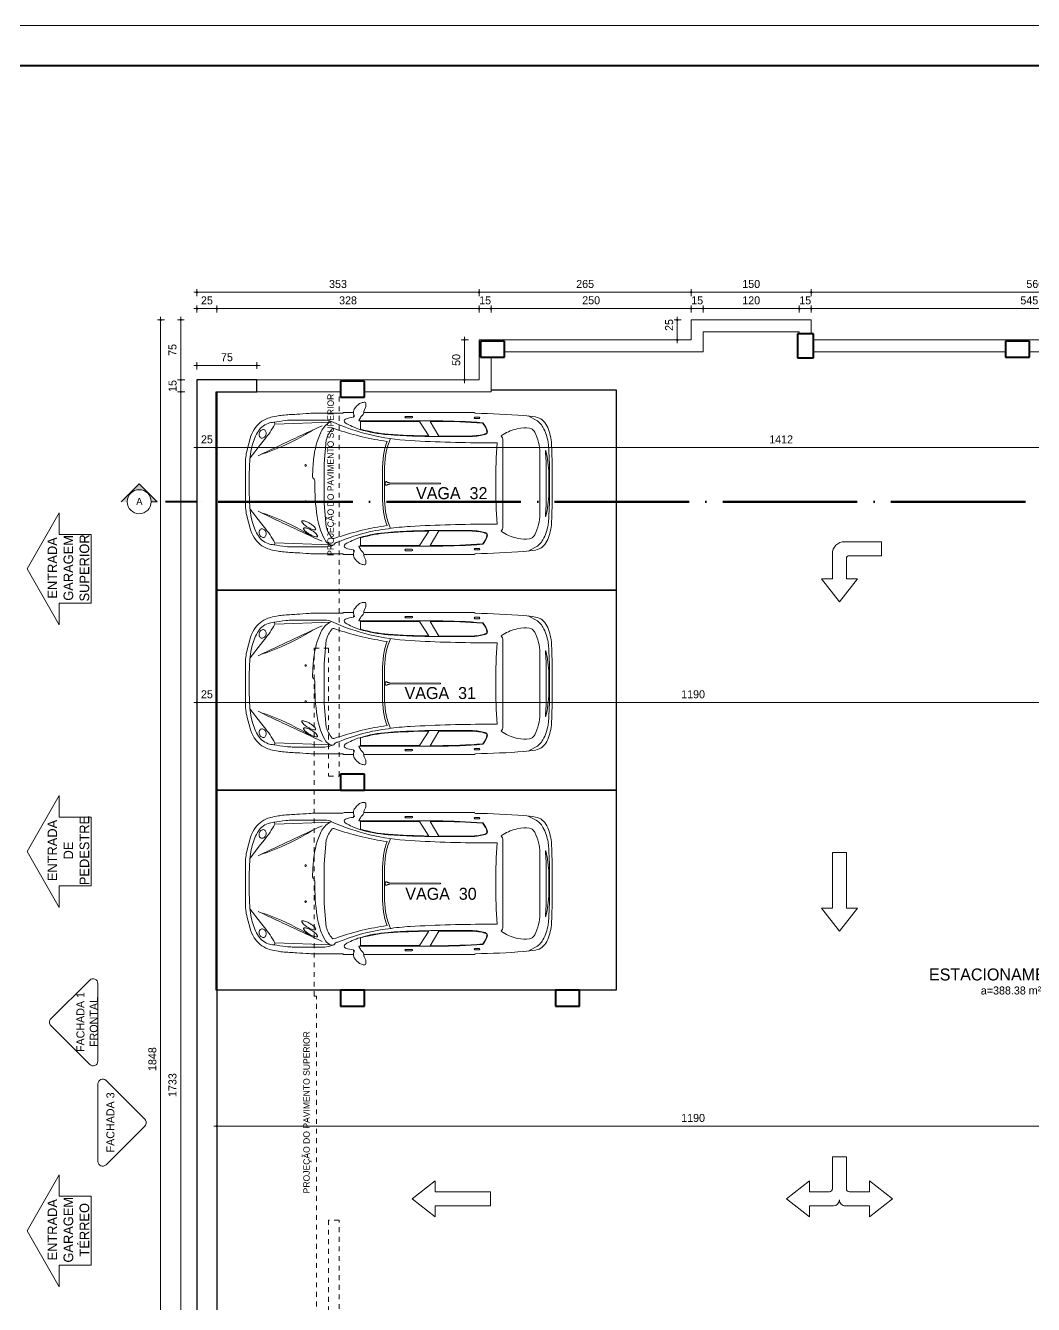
# Model space of a CAD drawing. Header units: millimetres. Extents: x 13204 to 24802, y 21209 to 40694.
# Drawn here: x 16974 to 18234, y 32829 to 34428 of the extents above; entities that cross this region are included whole.
import ezdxf
from ezdxf.enums import TextEntityAlignment as Align

# ---------------------------------------------------------------- set-up
doc = ezdxf.new("R2010")
doc.units = ezdxf.units.MM
for name, pattern in [('ACAD_ISO04W100', [30, 24, -3, 0, -3]), ('ACAD_ISO12W100', [21, 12, -3, 0, -3, 0, -3]), ('CACHE', [0.24, 0.12, -0.12])]:
    doc.linetypes.add(name, pattern=pattern)
for name, color, linetype, lineweight in [('COTAS', 30, 'Continuous', 5), ('Esquadrias', 2, 'Continuous', 20), ('Layout', 6, 'Continuous', 15), ('Linha Corte', 7, 'Continuous', 70), ('Louças', 150, 'Continuous', 15), ('PAREDE', 1, 'Continuous', 40), ('Paredes', 1, 'Continuous', 40), ('PISO', 5, 'Continuous', 5), ('PROJEÇÃO', 190, 'CACHE', 0), ('TEXTO', 4, 'Continuous', 5), ('Veiculos e pessoas', 245, 'Continuous', 0)]:
    doc.layers.add(name, color=color, linetype=linetype, lineweight=lineweight)
for name, color, linetype in [('EIXO', 1, 'Continuous'), ('HACHURAS', 8, 'Continuous'), ('PISOPEITORIL', 7, 'Continuous')]:
    doc.layers.add(name, color=color, linetype=linetype)
doc.styles.add('LANA', font='stylu.ttf')
doc.dimstyles.new('COTA 50', dxfattribs={"dimscale": 0, "dimtxt": 10, "dimasz": 0.5, "dimexe": 1.25, "dimexo": 5, "dimgap": 5, "dimtad": 1, "dimdec": 0, "dimtxsty": 'LANA', "dimblk": 'cota', "dimcen": 2.5, "dimse2": 1, "dimclrd": 256, "dimclre": 256, "dimclrt": 256, "dimaunit": 1, "dimadec": 0, "dimazin": 0, "dimtfac": 1, "dimtdec": 0, "dimtmove": 0, "dimatfit": 3, "dimldrblk": 'DOTSMALL', "dimfxl": 5, "dimfxlon": 1, "dimtzin": 9, "dimlwd": -1, "dimlwe": -1, "dimarcsym": 0})

# ---------------------------------------------------------------- blocks, each defined once
blk = doc.blocks.new('P20X30V')
at = {"layer": 'Paredes'}
for p, q in [((0.1, 0.15), (-0.1, 0.15)), ((-0.1, 0.15), (-0.1, -0.15)), ((0.1, -0.15), (0.1, 0.15)), ((-0.1, -0.15), (0.1, -0.15)), ((0.035, -0.15), (0.035, -0.15))]:
    blk.add_line(p, q, dxfattribs=at)
blk = doc.blocks.new('SBPLN501')
at = {"layer": 'Louças'}
for p, q in [((0, 430), (0, 700)), ((0, 700), (400, 0)), ((-400, 0), (-400, 430)), ((0, 430), (-400, 430)), ((-400, 0), (-400, -430)), ((0, -700), (400, 0)), ((0, -430), (-400, -430)), ((0, -430), (0, -700))]:
    blk.add_line(p, q, dxfattribs=at)
blk = doc.blocks.new('Peugeot 206_t')
at = {"layer": 'Veiculos e pessoas', "color": 8}
for points in [[(3835, 1015), (3835, 783, -0.068966), (3813, 592), (3781, 468, -0.08249), (3726, 338, -0.160706), (3553, 198, -0.016622), (3477, 178), (3445, 173, -0.03121), (3372, 161, -0.00992), (3194, 149, 0.004598), (3039, 139, -0.014104), (2957, 135), (2619, 135, -0.206434), (2599, 126), (2484, 126), (2484, 113, -0.153309), (2476, 86, -0.079107), (2408, 16, -0.110295), (2385, 6, -0.092051), (2341, 0, -0.257639), (2329, 10), (2329, 44, -0.107753), (2333, 66), (2351, 100, 0.083497), (2355, 126), (973, 126, 0.359533), (961, 137, -0.014638), (356, 165, -0.0246), (211, 183, -0.243001), (68, 292, -0.08579), (12, 494, -0.009439), (0, 845), (0, 1015), (0, 1184, -0.009439), (12, 1535, -0.08579), (68, 1737, -0.243001), (211, 1846, -0.0246), (356, 1864, -0.014638), (961, 1892, 0.359533), (973, 1903), (2355, 1903, 0.083497), (2351, 1929), (2333, 1963, -0.107753), (2329, 1985), (2329, 2019, -0.257639), (2341, 2029, -0.092051), (2385, 2023, -0.110295), (2408, 2014, -0.079107), (2476, 1943, -0.153309), (2484, 1916), (2484, 1903), (2599, 1903, -0.206434), (2619, 1894), (2957, 1894, -0.014104), (3039, 1891, 0.004598), (3194, 1880, -0.00992), (3372, 1868, -0.03121), (3445, 1856), (3477, 1851, -0.016622), (3553, 1831, -0.160706), (3726, 1691, -0.08249), (3781, 1562), (3813, 1437, -0.068966), (3835, 1247)], [(873, 1769, 0.19445), (868, 1766, 0.136059), (817, 1660, 0.272019), (823, 1644, 0.10304), (842, 1634, 0.03003), (920, 1616, 0.038968), (1024, 1608), (1417, 1608), (1527, 1791), (1437, 1791, 0.020123)], [(915, 1842, 1), (915, 1825), (967, 1825, 1.000593), (967, 1842)], [(1544, 1609, 0.015707), (2053, 1631, 0.053543), (2395, 1695), (2395, 1790), (1660, 1790)], [(1833, 1854), (1754, 1854, 1), (1754, 1837), (1833, 1837, 1.000593)], [(2484, 1903, -0.138412), (2470, 1850, 0.138412)], [(156, 1015), (156, 632, 0.058222), (172, 501, 0.061807), (219, 373, 0.120658), (252, 336, 0.121137), (285, 323, 0.081799), (429, 328, 0.093676), (615, 403), (638, 418, -0.181036), (617, 475), (617, 1015), (617, 1554, -0.181036), (638, 1611), (615, 1626, 0.093676), (429, 1701, 0.081799), (285, 1706, 0.121137), (252, 1693, 0.120658), (219, 1656, 0.061807), (172, 1529, 0.058222), (156, 1397)], [(3588, 1678, 0.105488), (3578, 1661, 0.087567), (3575, 1642, 0.078075), (3579, 1621, 0.078075), (3590, 1601, 0.087567), (3604, 1588, 0.105488), (3622, 1582, 0.122953), (3638, 1583, 0.122953), (3652, 1592, 0.105488), (3661, 1609, 0.087567), (3664, 1628, 0.078075), (3660, 1649, 0.078075), (3649, 1669, 0.087567), (3635, 1682, 0.105488), (3617, 1688, 0.122953), (3601, 1687, 0.122953)], [(76, 1172, -0.018475), (86, 1422, 0.927741), (80, 1423, 0.048784), (43, 1137), (43, 1015), (43, 892, 0.048784), (80, 606, 0.927741), (86, 607, -0.018475), (76, 857), (76, 1015)], [(2036, 1022, -0.043449), (2038, 1024, -0.070964), (2046, 1027, -0.057264), (2055, 1028), (2060, 1028, -0.044747), (2062, 1031, -0.106488), (2068, 1037, -0.130346), (2074, 1038, -0.130346), (2080, 1037, -0.106488), (2085, 1031, -0.084162), (2089, 1024, -0.073162), (2090, 1015, -0.073162), (2089, 1006, -0.084162), (2085, 999, -0.106488), (2080, 994, -0.130346), (2074, 993, -0.130346), (2068, 994, -0.106488), (2062, 999, -0.025536), (2061, 1001), (2055, 1001, -0.057264), (2046, 1002, -0.070964), (2038, 1005, -0.043449), (2036, 1007), (1396, 1010), (1396, 1019)], [(3122, 550, 0.079428), (3095, 546, 0.038638), (3066, 536, 0.02827), (3030, 516, 0.02827), (2996, 493, 0.038638), (2973, 473, 0.079428), (2958, 450, 0.251677), (2958, 441, 0.251677), (2966, 436, 0.079428), (2993, 440, 0.038638), (3022, 450, 0.02827), (3058, 469, 0.02827), (3092, 493, 0.038638), (3115, 513, 0.079428), (3130, 536, 0.251677), (3130, 545, 0.251677)], [(1437, 238, -0.020123), (873, 260, -0.19445), (868, 263, -0.136059), (817, 369, -0.272019), (823, 385, -0.10304), (842, 395, -0.03003), (920, 413, -0.038968), (1024, 421), (1417, 421), (1527, 238)], [(1544, 420, -0.015707), (2053, 398, -0.053543), (2395, 335), (2395, 240), (1660, 240)], [(3034, 381, 0.02827), (3068, 404, 0.038638), (3091, 425, 0.079428), (3107, 447, 0.251677), (3106, 457, 0.251677), (3098, 461, 0.079428), (3071, 458, 0.038638), (3042, 448, 0.02827), (3006, 428, 0.02827), (2972, 405, 0.038638), (2949, 385, 0.079428), (2934, 362, 0.251677), (2934, 353, 0.251677), (2942, 348, 0.079428), (2969, 351, 0.038638), (2998, 362, 0.02827)], [(3617, 341, 0.105488), (3635, 347, 0.087567), (3649, 360, 0.078075), (3660, 380, 0.078075), (3664, 401, 0.087567), (3661, 420, 0.105488), (3652, 437, 0.122953), (3638, 446, 0.122953), (3622, 447, 0.105488), (3604, 441, 0.087567), (3590, 428, 0.078075), (3579, 408, 0.078075), (3575, 387, 0.087567), (3578, 368, 0.105488), (3588, 351, 0.122953), (3601, 342, 0.122953)], [(967, 187, 1.000593), (967, 204), (915, 204, 1), (915, 187)], [(1833, 175, 1.000593), (1833, 192), (1754, 192, 1), (1754, 175)]]:
    blk.add_lwpolyline(points, format="xyb", close=True, dxfattribs=at)
for points in [[(35, 1183, -0.025669), (53, 1531, -0.089805), (117, 1717, -0.171161), (217, 1814), (301, 1859)], [(2761, 241, 0.11719), (2843, 221), (3249, 221, -0.001256), (3330, 226, -0.007749), (3480, 248, 0.039671), (3551, 263, 0.181632), (3685, 378, 0.066062), (3756, 562, 0.037571), (3775, 676, 0.021986), (3787, 936), (3787, 1015), (3787, 1093, 0.021986), (3775, 1353, 0.037571), (3756, 1467, 0.066062), (3685, 1651, 0.181632), (3551, 1766, 0.039671), (3480, 1781, -0.007749), (3330, 1803, -0.001256), (3249, 1808), (2843, 1808, 0.11719), (2761, 1788), (2783, 1777, -0.156271), (2887, 1666, -0.087452), (2982, 1319, -0.012514), (2997, 1106, -0.192447), (2991, 1087, 0.085905), (2967, 1046), (2967, 976, -0.044197), (2929, 551, -0.084683), (2844, 316, -0.113887), (2790, 256, -0.186538), (2744, 245, -0.21478), (2722, 259, 0.251145), (2678, 282, 0.073358), (2046, 450, 0.023957), (1777, 478, 0.014698), (771, 506), (689, 506, 0.018043), (707, 1007), (707, 1015), (707, 1022, 0.018043), (689, 1523), (771, 1523, 0.014698), (1777, 1551, 0.09029), (2761, 1788)], [(2355, 1903), (2356, 1896, 0.134154), (2363, 1877), (2384, 1855, -0.053047), (2391, 1846, -0.069977), (2417, 1797), (1437, 1797, 0.020123), (872, 1774, 0.19445), (864, 1770, 0.136059), (811, 1661, 0.272019), (819, 1640, 0.10304), (841, 1628, 0.03003), (919, 1611, 0.038971), (1024, 1602), (1440, 1602, 0.018912), (2053, 1625, 0.054776), (2405, 1691, 0.064287), (2588, 1774, 0.609791), (2585, 1820, 0.090545), (2484, 1842), (2482, 1880)], [(2064, 490, 0.057587), (2108, 662), (2122, 805), (2122, 1015), (2122, 1224), (2108, 1367, 0.057587), (2064, 1539), (2110, 1546, 0.044637), (2706, 1695), (2729, 1703, -0.299124), (2750, 1697, -0.117914), (2824, 1558), (2850, 1263), (2850, 1015), (2850, 766), (2824, 471, -0.117914), (2750, 332, -0.299124), (2729, 326), (2706, 334, 0.044637), (2110, 483), (2064, 490)], [(3676, 1362), (3659, 1370, 0.002273), (2876, 1737)], [(2987, 1685, 0.005072), (3084, 1628, 0.045863), (3576, 1398), (3636, 1381)], [(3466, 1756, 0.045576), (3597, 1563), (3648, 1501), (3777, 1334)], [(2022, 1575), (2040, 1531, -0.055312), (2083, 1364), (2096, 1223), (2096, 1015), (2096, 806), (2083, 665, -0.055312), (2040, 498), (2022, 454)], [(35, 846, 0.025669), (53, 498, 0.089805), (117, 312, 0.171161), (217, 215), (301, 170)], [(2876, 292, 0.002273), (3659, 659), (3676, 667)], [(3636, 648), (3576, 631, 0.045863), (3084, 401, 0.005072), (2987, 344)], [(3777, 695), (3648, 528), (3597, 466, 0.045576), (3466, 273)], [(2355, 126), (2356, 133, -0.134154), (2363, 152), (2384, 174, 0.053047), (2391, 183, 0.069977), (2417, 232), (1437, 232, -0.020123), (872, 255, -0.19445), (864, 259, -0.136059), (811, 368, -0.272019), (819, 390, -0.10304), (841, 401, -0.03003), (919, 418, -0.038971), (1024, 427), (1440, 427, -0.018912), (2053, 404, -0.054776), (2405, 338, -0.064287), (2588, 255, -0.609791), (2585, 209, -0.090545), (2484, 187), (2482, 149)], [(2484, 126, 0.138412), (2470, 179)]]:
    blk.add_lwpolyline(points, format="xyb", dxfattribs=at)
for points in [[(2772, 1782), (3466, 1756), (3470, 1783)], [(35, 1184), (35, 1107), (35, 1015), (35, 845)], [(2772, 247), (3466, 273), (3470, 246)]]:
    blk.add_lwpolyline(points, dxfattribs=at)
for centre in [(3082, 1240), (3082, 789)]:
    blk.add_circle(centre, 10.3, dxfattribs=at)
blk = doc.blocks.new('Setaxr04')
at = {"layer": 'PISO'}
for p, q in [((1050, 1325), (600, 750)), ((1050, 1325), (1500, 750)), ((600, 750), (875, 750)), ((875, 750), (875, 250)), ((1500, 750), (1225, 750)), ((1225, 750), (1225, 125)), ((800, 175), (0, 175)), ((0, 175), (0, -175)), ((925, -175), (0, -175))]:
    blk.add_line(p, q, dxfattribs=at)
for centre, radius in [((800, 250), 75), ((925, 125), 300)]:
    blk.add_arc(centre, radius, 270, 0, dxfattribs=at)
blk = doc.blocks.new('Setaxr01')
at = {"layer": 'PISO'}
for p, q in [((1962.5, 0), (1387.5, 450)), ((1387.5, 450), (1387.5, 175)), ((1387.5, 175), (0, 175)), ((0, 175), (0, -175)), ((1962.5, 0), (1387.5, -450)), ((1387.5, -175), (0, -175)), ((1387.5, -450), (1387.5, -175))]:
    blk.add_line(p, q, dxfattribs=at)
blk = doc.blocks.new('Setaxr05')
at = {"layer": 'PISO'}
for p, q in [((1050, 1325), (600, 750)), ((1050, 1325), (1500, 750)), ((600, 750), (875, 750)), ((875, 750), (875, 250)), ((1225, 750), (1225, 150)), ((1500, 750), (1225, 750)), ((0, 175), (0, -175)), ((800, 175), (0, 175)), ((800, -175), (0, -175)), ((875, -750), (875, -250)), ((1225, -750), (1225, -150)), ((600, -750), (875, -750)), ((1050, -1325), (600, -750)), ((1050, -1325), (1500, -750)), ((1500, -750), (1225, -750))]:
    blk.add_line(p, q, dxfattribs=at)
for centre, radius, start, end in [((800, 250), 75, 270, 0), ((1075, 150), 150, 270, 0), ((1075, -150), 150, 0, 90), ((800, -250), 75, 0, 90)]:
    blk.add_arc(centre, radius, start, end, dxfattribs=at)
blk = doc.blocks.new('*U70', base_point=(53091.2, 4999.6))
blk = doc.blocks.new('cota')
at = {"layer": 'COTAS'}
blk.add_hatch(color=256, dxfattribs=at).paths.add_polyline_path([(-1.6, 0, 1), (1.6, 0, 1)])
for points in [[(-1.6, 0), (-8, 0)], [(0, 1.6), (0, 8)], [(8, 0), (1.6, 0)], [(0, -8), (0, -1.6)]]:
    blk.add_lwpolyline(points, dxfattribs=at)
blk.add_circle((0, 0), 1.6, dxfattribs=at)
blk = doc.blocks.new('*D182')
at = {"layer": 'COTAS', "transparency": 16777216}
for p, q in [((17188.5, 34069), (17188.5, 34075.3)), ((17189, 34074), (17213, 34074))]:
    blk.add_line(p, q, dxfattribs=at)
at = {"layer": 'Defpoints', "color": 0, "transparency": 16777216}
for p in [(17213.5, 34074), (17188.5, 33984.8), (17213.5, 33969.8)]:
    blk.add_point(p, dxfattribs=at)
at = {"layer": 'COTAS', "transparency": 16777216, "xscale": 0.5, "yscale": 0.5, "zscale": 0.5, "rotation": 180}
blk.add_blockref('cota', (17188.5, 34074), dxfattribs=at)
at = {"layer": 'COTAS', "transparency": 16777216, "xscale": 0.5, "yscale": 0.5, "zscale": 0.5}
blk.add_blockref('cota', (17213.5, 34074), dxfattribs=at)
at = {"layer": 'COTAS', "transparency": 16777216, "insert": (17201, 34084.2), "char_height": 10, "attachment_point": 5, "style": 'LANA'}
blk.add_mtext('25', dxfattribs=at)
blk = doc.blocks.new('_DotSmall')
at = {"layer": 'PAREDE', "color": 0, "const_width": 0.5}
blk.add_lwpolyline([(-0.0625, 0, 1), (0.0625, 0, 1)], format="xyb", close=True, dxfattribs=at)
blk = doc.blocks.new('*D183')
at = {"layer": 'COTAS', "transparency": 16777216}
for p, q in [((17213.5, 34069), (17213.5, 34075.3)), ((17214, 34074), (17540.6, 34074))]:
    blk.add_line(p, q, dxfattribs=at)
at = {"layer": 'Defpoints', "color": 0, "transparency": 16777216}
for p in [(17541.1, 34074), (17541.1, 34034.8), (17213.5, 33969.8)]:
    blk.add_point(p, dxfattribs=at)
at = {"layer": 'COTAS', "transparency": 16777216, "xscale": 0.5, "yscale": 0.5, "zscale": 0.5, "rotation": 180}
blk.add_blockref('cota', (17213.5, 34074), dxfattribs=at)
at = {"layer": 'COTAS', "transparency": 16777216, "xscale": 0.5, "yscale": 0.5, "zscale": 0.5}
blk.add_blockref('cota', (17541.1, 34074), dxfattribs=at)
at = {"layer": 'COTAS', "transparency": 16777216, "insert": (17377.3, 34084.2), "char_height": 10, "attachment_point": 5, "style": 'LANA'}
blk.add_mtext('328', dxfattribs=at)
blk = doc.blocks.new('*D184')
at = {"layer": 'COTAS', "transparency": 16777216}
for p, q in [((17541.1, 34069), (17541.1, 34075.3)), ((17541.6, 34074), (17555.6, 34074))]:
    blk.add_line(p, q, dxfattribs=at)
at = {"layer": 'Defpoints', "color": 0, "transparency": 16777216}
for p in [(17556.1, 34074), (17541.1, 34034.8), (17556.1, 34013.3)]:
    blk.add_point(p, dxfattribs=at)
at = {"layer": 'COTAS', "transparency": 16777216, "xscale": 0.5, "yscale": 0.5, "zscale": 0.5, "rotation": 180}
blk.add_blockref('cota', (17541.1, 34074), dxfattribs=at)
at = {"layer": 'COTAS', "transparency": 16777216, "xscale": 0.5, "yscale": 0.5, "zscale": 0.5}
blk.add_blockref('cota', (17556.1, 34074), dxfattribs=at)
at = {"layer": 'COTAS', "transparency": 16777216, "insert": (17548.6, 34084.2), "char_height": 10, "attachment_point": 5, "style": 'LANA'}
blk.add_mtext('15', dxfattribs=at)
blk = doc.blocks.new('*D185')
at = {"layer": 'COTAS', "transparency": 16777216}
for p, q in [((17556.1, 34069), (17556.1, 34075.3)), ((17556.6, 34074), (17805.6, 34074))]:
    blk.add_line(p, q, dxfattribs=at)
at = {"layer": 'Defpoints', "color": 0, "transparency": 16777216}
for p in [(17806.1, 34074), (17806.1, 34059.8), (17556.1, 34013.3)]:
    blk.add_point(p, dxfattribs=at)
at = {"layer": 'COTAS', "transparency": 16777216, "xscale": 0.5, "yscale": 0.5, "zscale": 0.5, "rotation": 180}
blk.add_blockref('cota', (17556.1, 34074), dxfattribs=at)
at = {"layer": 'COTAS', "transparency": 16777216, "xscale": 0.5, "yscale": 0.5, "zscale": 0.5}
blk.add_blockref('cota', (17806.1, 34074), dxfattribs=at)
at = {"layer": 'COTAS', "transparency": 16777216, "insert": (17681.1, 34084.3), "char_height": 10, "attachment_point": 5, "style": 'LANA'}
blk.add_mtext('250', dxfattribs=at)
blk = doc.blocks.new('*D186')
at = {"layer": 'COTAS', "transparency": 16777216}
for p, q in [((17806.1, 34069), (17806.1, 34075.3)), ((17806.6, 34074), (17820.6, 34074))]:
    blk.add_line(p, q, dxfattribs=at)
at = {"layer": 'Defpoints', "color": 0, "transparency": 16777216}
for p in [(17806.1, 34059.8), (17821.1, 34074), (17821.1, 34044.8)]:
    blk.add_point(p, dxfattribs=at)
at = {"layer": 'COTAS', "transparency": 16777216, "xscale": 0.5, "yscale": 0.5, "zscale": 0.5, "rotation": 180}
blk.add_blockref('cota', (17806.1, 34074), dxfattribs=at)
at = {"layer": 'COTAS', "transparency": 16777216, "xscale": 0.5, "yscale": 0.5, "zscale": 0.5}
blk.add_blockref('cota', (17821.1, 34074), dxfattribs=at)
at = {"layer": 'COTAS', "transparency": 16777216, "insert": (17813.6, 34084.2), "char_height": 10, "attachment_point": 5, "style": 'LANA'}
blk.add_mtext('15', dxfattribs=at)
blk = doc.blocks.new('*D187')
at = {"layer": 'COTAS', "transparency": 16777216}
for p, q in [((17821.1, 34069), (17821.1, 34075.3)), ((17821.6, 34074), (17940.6, 34074))]:
    blk.add_line(p, q, dxfattribs=at)
at = {"layer": 'Defpoints', "color": 0, "transparency": 16777216}
for p in [(17941.1, 34074), (17821.1, 34044.8), (17941.1, 34044.8)]:
    blk.add_point(p, dxfattribs=at)
at = {"layer": 'COTAS', "transparency": 16777216, "xscale": 0.5, "yscale": 0.5, "zscale": 0.5, "rotation": 180}
blk.add_blockref('cota', (17821.1, 34074), dxfattribs=at)
at = {"layer": 'COTAS', "transparency": 16777216, "xscale": 0.5, "yscale": 0.5, "zscale": 0.5}
blk.add_blockref('cota', (17941.1, 34074), dxfattribs=at)
at = {"layer": 'COTAS', "transparency": 16777216, "insert": (17881.1, 34084.2), "char_height": 10, "attachment_point": 5, "style": 'LANA'}
blk.add_mtext('120', dxfattribs=at)
blk = doc.blocks.new('*D188')
at = {"layer": 'COTAS', "transparency": 16777216}
for p, q in [((17941.1, 34069), (17941.1, 34075.3)), ((17941.6, 34074), (17955.6, 34074))]:
    blk.add_line(p, q, dxfattribs=at)
at = {"layer": 'Defpoints', "color": 0, "transparency": 16777216}
for p in [(17956.1, 34074), (17956.1, 34059.8), (17941.1, 34044.8)]:
    blk.add_point(p, dxfattribs=at)
at = {"layer": 'COTAS', "transparency": 16777216, "xscale": 0.5, "yscale": 0.5, "zscale": 0.5, "rotation": 180}
blk.add_blockref('cota', (17941.1, 34074), dxfattribs=at)
at = {"layer": 'COTAS', "transparency": 16777216, "xscale": 0.5, "yscale": 0.5, "zscale": 0.5}
blk.add_blockref('cota', (17956.1, 34074), dxfattribs=at)
at = {"layer": 'COTAS', "transparency": 16777216, "insert": (17948.6, 34084.2), "char_height": 10, "attachment_point": 5, "style": 'LANA'}
blk.add_mtext('15', dxfattribs=at)
blk = doc.blocks.new('*D189')
at = {"layer": 'COTAS', "transparency": 16777216}
for p, q in [((17956.1, 34069), (17956.1, 34075.3)), ((17956.6, 34074), (18500.6, 34074))]:
    blk.add_line(p, q, dxfattribs=at)
at = {"layer": 'Defpoints', "color": 0, "transparency": 16777216}
for p in [(17956.1, 34059.8), (18501.1, 34074), (18501.1, 34013.3)]:
    blk.add_point(p, dxfattribs=at)
at = {"layer": 'COTAS', "transparency": 16777216, "xscale": 0.5, "yscale": 0.5, "zscale": 0.5, "rotation": 180}
blk.add_blockref('cota', (17956.1, 34074), dxfattribs=at)
at = {"layer": 'COTAS', "transparency": 16777216, "xscale": 0.5, "yscale": 0.5, "zscale": 0.5}
blk.add_blockref('cota', (18501.1, 34074), dxfattribs=at)
at = {"layer": 'COTAS', "transparency": 16777216, "insert": (18228.6, 34084.2), "char_height": 10, "attachment_point": 5, "style": 'LANA'}
blk.add_mtext('545', dxfattribs=at)
blk = doc.blocks.new('*D201')
at = {"layer": 'COTAS', "transparency": 16777216}
for p, q in [((17188.5, 34089.4), (17188.5, 34095.7)), ((17189, 34094.4), (17540.6, 34094.4))]:
    blk.add_line(p, q, dxfattribs=at)
at = {"layer": 'Defpoints', "color": 0, "transparency": 16777216}
for p in [(17541.1, 34094.4), (17541.1, 34034.8), (17188.5, 33984.8)]:
    blk.add_point(p, dxfattribs=at)
at = {"layer": 'COTAS', "transparency": 16777216, "xscale": 0.5, "yscale": 0.5, "zscale": 0.5, "rotation": 180}
blk.add_blockref('cota', (17188.5, 34094.4), dxfattribs=at)
at = {"layer": 'COTAS', "transparency": 16777216, "xscale": 0.5, "yscale": 0.5, "zscale": 0.5}
blk.add_blockref('cota', (17541.1, 34094.4), dxfattribs=at)
at = {"layer": 'COTAS', "transparency": 16777216, "insert": (17364.8, 34104.7), "char_height": 10, "attachment_point": 5, "style": 'LANA'}
blk.add_mtext('353', dxfattribs=at)
blk = doc.blocks.new('*D202')
at = {"layer": 'COTAS', "transparency": 16777216}
for p, q in [((17541.1, 34089.4), (17541.1, 34095.7)), ((17541.6, 34094.4), (17805.6, 34094.4))]:
    blk.add_line(p, q, dxfattribs=at)
at = {"layer": 'Defpoints', "color": 0, "transparency": 16777216}
for p in [(17806.1, 34094.4), (17806.1, 34059.8), (17541.1, 34034.8)]:
    blk.add_point(p, dxfattribs=at)
at = {"layer": 'COTAS', "transparency": 16777216, "xscale": 0.5, "yscale": 0.5, "zscale": 0.5, "rotation": 180}
blk.add_blockref('cota', (17541.1, 34094.4), dxfattribs=at)
at = {"layer": 'COTAS', "transparency": 16777216, "xscale": 0.5, "yscale": 0.5, "zscale": 0.5}
blk.add_blockref('cota', (17806.1, 34094.4), dxfattribs=at)
at = {"layer": 'COTAS', "transparency": 16777216, "insert": (17673.6, 34104.7), "char_height": 10, "attachment_point": 5, "style": 'LANA'}
blk.add_mtext('265', dxfattribs=at)
blk = doc.blocks.new('*D203')
at = {"layer": 'COTAS', "transparency": 16777216}
for p, q in [((17806.1, 34089.4), (17806.1, 34095.7)), ((17806.6, 34094.4), (17955.6, 34094.4))]:
    blk.add_line(p, q, dxfattribs=at)
at = {"layer": 'Defpoints', "color": 0, "transparency": 16777216}
for p in [(17956.1, 34094.4), (17806.1, 34059.8), (17956.1, 34059.8)]:
    blk.add_point(p, dxfattribs=at)
at = {"layer": 'COTAS', "transparency": 16777216, "xscale": 0.5, "yscale": 0.5, "zscale": 0.5, "rotation": 180}
blk.add_blockref('cota', (17806.1, 34094.4), dxfattribs=at)
at = {"layer": 'COTAS', "transparency": 16777216, "xscale": 0.5, "yscale": 0.5, "zscale": 0.5}
blk.add_blockref('cota', (17956.1, 34094.4), dxfattribs=at)
at = {"layer": 'COTAS', "transparency": 16777216, "insert": (17881.1, 34104.7), "char_height": 10, "attachment_point": 5, "style": 'LANA'}
blk.add_mtext('150', dxfattribs=at)
blk = doc.blocks.new('*D204')
at = {"layer": 'COTAS', "transparency": 16777216}
for p, q in [((17956.1, 34089.4), (17956.1, 34095.7)), ((17956.6, 34094.4), (18515.6, 34094.4))]:
    blk.add_line(p, q, dxfattribs=at)
at = {"layer": 'Defpoints', "color": 0, "transparency": 16777216}
for p in [(18516.1, 34094.4), (17956.1, 34059.8), (18516.1, 34034.8)]:
    blk.add_point(p, dxfattribs=at)
at = {"layer": 'COTAS', "transparency": 16777216, "xscale": 0.5, "yscale": 0.5, "zscale": 0.5, "rotation": 180}
blk.add_blockref('cota', (17956.1, 34094.4), dxfattribs=at)
at = {"layer": 'COTAS', "transparency": 16777216, "xscale": 0.5, "yscale": 0.5, "zscale": 0.5}
blk.add_blockref('cota', (18516.1, 34094.4), dxfattribs=at)
at = {"layer": 'COTAS', "transparency": 16777216, "insert": (18236.1, 34104.7), "char_height": 10, "attachment_point": 5, "style": 'LANA'}
blk.add_mtext('560', dxfattribs=at)
blk = doc.blocks.new('*D210')
at = {"layer": 'COTAS', "transparency": 16777216}
for p, q in [((17188.5, 33997.9), (17188.5, 34004.1)), ((17189, 34002.9), (17263, 34002.9))]:
    blk.add_line(p, q, dxfattribs=at)
at = {"layer": 'Defpoints', "color": 0, "transparency": 16777216}
for p in [(17263.5, 34002.9), (17188.5, 33984.8), (17263.5, 33984.8)]:
    blk.add_point(p, dxfattribs=at)
at = {"layer": 'COTAS', "transparency": 16777216, "xscale": 0.5, "yscale": 0.5, "zscale": 0.5, "rotation": 180}
blk.add_blockref('cota', (17188.5, 34002.9), dxfattribs=at)
at = {"layer": 'COTAS', "transparency": 16777216, "xscale": 0.5, "yscale": 0.5, "zscale": 0.5}
blk.add_blockref('cota', (17263.5, 34002.9), dxfattribs=at)
at = {"layer": 'COTAS', "transparency": 16777216, "insert": (17226, 34013.2), "char_height": 10, "attachment_point": 5, "style": 'LANA'}
blk.add_mtext('75', dxfattribs=at)
blk = doc.blocks.new('*D211')
at = {"layer": 'COTAS', "transparency": 16777216}
for p, q in [((17793.8, 34059.8), (17787.5, 34059.8)), ((17788.8, 34059.3), (17788.8, 34035.3))]:
    blk.add_line(p, q, dxfattribs=at)
at = {"layer": 'Defpoints', "color": 0, "transparency": 16777216}
for p in [(17806.1, 34059.8), (17788.8, 34034.8), (17806.1, 34034.8)]:
    blk.add_point(p, dxfattribs=at)
at = {"layer": 'COTAS', "transparency": 16777216, "xscale": 0.5, "yscale": 0.5, "zscale": 0.5}
for p, rotation in [((17788.8, 34059.8), 90), ((17788.8, 34034.8), 270)]:
    blk.add_blockref('cota', p, dxfattribs=dict(at, rotation=rotation))
at = {"layer": 'COTAS', "transparency": 16777216, "insert": (17778.6, 34053.5), "char_height": 10, "attachment_point": 5, "rotation": 90, "style": 'LANA'}
blk.add_mtext('25', dxfattribs=at)
blk = doc.blocks.new('*D212')
at = {"layer": 'COTAS', "transparency": 16777216}
for p, q in [((17527.9, 34034.8), (17521.6, 34034.8)), ((17522.9, 34034.3), (17522.9, 33985.3))]:
    blk.add_line(p, q, dxfattribs=at)
at = {"layer": 'Defpoints', "color": 0, "transparency": 16777216}
for p in [(17541.1, 34034.8), (17522.9, 33984.8), (17541.1, 33984.8)]:
    blk.add_point(p, dxfattribs=at)
at = {"layer": 'COTAS', "transparency": 16777216, "xscale": 0.5, "yscale": 0.5, "zscale": 0.5}
for p, rotation in [((17522.9, 34034.8), 90), ((17522.9, 33984.8), 270)]:
    blk.add_blockref('cota', p, dxfattribs=dict(at, rotation=rotation))
at = {"layer": 'COTAS', "transparency": 16777216, "insert": (17512.6, 34009.8), "char_height": 10, "attachment_point": 5, "rotation": 90, "style": 'LANA'}
blk.add_mtext('50', dxfattribs=at)
blk = doc.blocks.new('*D213')
at = {"layer": 'COTAS', "transparency": 16777216}
for p, q in [((17212.4, 33905.2), (17212.4, 33899)), ((17212.9, 33900.2), (18624, 33900.2))]:
    blk.add_line(p, q, dxfattribs=at)
at = {"layer": 'Defpoints', "color": 0, "transparency": 16777216}
for p in [(17212.4, 33969.8), (18624.5, 33969.8), (18624.5, 33900.2)]:
    blk.add_point(p, dxfattribs=at)
at = {"layer": 'COTAS', "transparency": 16777216, "xscale": 0.5, "yscale": 0.5, "zscale": 0.5, "rotation": 180}
blk.add_blockref('cota', (17212.4, 33900.2), dxfattribs=at)
at = {"layer": 'COTAS', "transparency": 16777216, "xscale": 0.5, "yscale": 0.5, "zscale": 0.5}
blk.add_blockref('cota', (18624.5, 33900.2), dxfattribs=at)
at = {"layer": 'COTAS', "transparency": 16777216, "insert": (17918.5, 33910.5), "char_height": 10, "attachment_point": 5, "style": 'LANA'}
blk.add_mtext('1412', dxfattribs=at)
blk = doc.blocks.new('*D216')
at = {"layer": 'COTAS', "transparency": 16777216}
for p, q in [((17188.5, 33905.2), (17188.5, 33899)), ((17189, 33900.2), (17213, 33900.2))]:
    blk.add_line(p, q, dxfattribs=at)
at = {"layer": 'Defpoints', "color": 0, "transparency": 16777216}
for p in [(17188.5, 33984.8), (17213.5, 33969.8), (17213.5, 33900.2)]:
    blk.add_point(p, dxfattribs=at)
at = {"layer": 'COTAS', "transparency": 16777216, "xscale": 0.5, "yscale": 0.5, "zscale": 0.5, "rotation": 180}
blk.add_blockref('cota', (17188.5, 33900.2), dxfattribs=at)
at = {"layer": 'COTAS', "transparency": 16777216, "xscale": 0.5, "yscale": 0.5, "zscale": 0.5}
blk.add_blockref('cota', (17213.5, 33900.2), dxfattribs=at)
at = {"layer": 'COTAS', "transparency": 16777216, "insert": (17201, 33910.5), "char_height": 10, "attachment_point": 5, "style": 'LANA'}
blk.add_mtext('25', dxfattribs=at)
blk = doc.blocks.new('*D221')
at = {"layer": 'COTAS', "transparency": 16777216}
for p, q in [((17168.4, 32237.8), (17168.4, 33969.3)), ((17173.4, 32237.3), (17167.1, 32237.3))]:
    blk.add_line(p, q, dxfattribs=at)
at = {"layer": 'Defpoints', "color": 0, "transparency": 16777216}
for p in [(17168.4, 33969.8), (17213.5, 33969.8), (17213.5, 32237.3)]:
    blk.add_point(p, dxfattribs=at)
at = {"layer": 'COTAS', "transparency": 16777216, "xscale": 0.5, "yscale": 0.5, "zscale": 0.5}
for p, rotation in [((17168.4, 33969.8), 90), ((17168.4, 32237.3), 270)]:
    blk.add_blockref('cota', p, dxfattribs=dict(at, rotation=rotation))
at = {"layer": 'COTAS', "transparency": 16777216, "insert": (17158, 33103.5), "char_height": 10, "attachment_point": 5, "rotation": 90, "style": 'LANA'}
blk.add_mtext('1733', dxfattribs=at)
blk = doc.blocks.new('*D222')
at = {"layer": 'COTAS', "transparency": 16777216}
for p, q in [((17168.4, 33970.3), (17168.4, 33984.3)), ((17173.4, 33969.8), (17167.1, 33969.8))]:
    blk.add_line(p, q, dxfattribs=at)
at = {"layer": 'Defpoints', "color": 0, "transparency": 16777216}
for p in [(17168.4, 33984.8), (17188.5, 33984.8), (17213.5, 33969.8)]:
    blk.add_point(p, dxfattribs=at)
at = {"layer": 'COTAS', "transparency": 16777216, "xscale": 0.5, "yscale": 0.5, "zscale": 0.5}
for p, rotation in [((17168.4, 33984.8), 90), ((17168.4, 33969.8), 270)]:
    blk.add_blockref('cota', p, dxfattribs=dict(at, rotation=rotation))
at = {"layer": 'COTAS', "transparency": 16777216, "insert": (17158.1, 33977.3), "char_height": 10, "attachment_point": 5, "rotation": 90, "style": 'LANA'}
blk.add_mtext('15', dxfattribs=at)
blk = doc.blocks.new('*D223')
at = {"layer": 'COTAS', "transparency": 16777216}
for p, q in [((17168.4, 33985.3), (17168.4, 34059.3)), ((17173.4, 33984.8), (17167.1, 33984.8))]:
    blk.add_line(p, q, dxfattribs=at)
at = {"layer": 'Defpoints', "color": 0, "transparency": 16777216}
for p in [(17168.4, 34059.8), (17806.1, 34059.8), (17188.5, 33984.8)]:
    blk.add_point(p, dxfattribs=at)
at = {"layer": 'COTAS', "transparency": 16777216, "xscale": 0.5, "yscale": 0.5, "zscale": 0.5}
for p, rotation in [((17168.4, 34059.8), 90), ((17168.4, 33984.8), 270)]:
    blk.add_blockref('cota', p, dxfattribs=dict(at, rotation=rotation))
at = {"layer": 'COTAS', "transparency": 16777216, "insert": (17158, 34022.3), "char_height": 10, "attachment_point": 5, "rotation": 90, "style": 'LANA'}
blk.add_mtext('75', dxfattribs=at)
blk = doc.blocks.new('*D224')
at = {"layer": 'COTAS', "transparency": 16777216}
for p, q in [((17148.1, 34059.8), (17141.8, 34059.8)), ((17143.1, 34059.3), (17143.1, 32212.8))]:
    blk.add_line(p, q, dxfattribs=at)
at = {"layer": 'Defpoints', "color": 0, "transparency": 16777216}
for p in [(17806.1, 34059.8), (17143.1, 32212.3), (17806.1, 32212.3)]:
    blk.add_point(p, dxfattribs=at)
at = {"layer": 'COTAS', "transparency": 16777216, "xscale": 0.5, "yscale": 0.5, "zscale": 0.5}
for p, rotation in [((17143.1, 34059.8), 90), ((17143.1, 32212.3), 270)]:
    blk.add_blockref('cota', p, dxfattribs=dict(at, rotation=rotation))
at = {"layer": 'COTAS', "transparency": 16777216, "insert": (17132.9, 33136), "char_height": 10, "attachment_point": 5, "rotation": 90, "style": 'LANA'}
blk.add_mtext('1848', dxfattribs=at)
blk = doc.blocks.new('*D230')
at = {"layer": 'COTAS', "transparency": 16777216}
for p, q in [((17188.5, 33576.7), (17188.5, 33582.9)), ((17189, 33581.7), (17213, 33581.7))]:
    blk.add_line(p, q, dxfattribs=at)
at = {"layer": 'Defpoints', "color": 0, "transparency": 16777216}
for p in [(17213.5, 33581.7), (17188.5, 33472.3), (17213.5, 33472.3)]:
    blk.add_point(p, dxfattribs=at)
at = {"layer": 'COTAS', "transparency": 16777216, "xscale": 0.5, "yscale": 0.5, "zscale": 0.5, "rotation": 180}
blk.add_blockref('cota', (17188.5, 33581.7), dxfattribs=at)
at = {"layer": 'COTAS', "transparency": 16777216, "xscale": 0.5, "yscale": 0.5, "zscale": 0.5}
blk.add_blockref('cota', (17213.5, 33581.7), dxfattribs=at)
at = {"layer": 'COTAS', "transparency": 16777216, "insert": (17201, 33591.9), "char_height": 10, "attachment_point": 5, "style": 'LANA'}
blk.add_mtext('25', dxfattribs=at)
blk = doc.blocks.new('*D231')
at = {"layer": 'COTAS', "transparency": 16777216}
for p, q in [((17213.5, 33576.7), (17213.5, 33582.9)), ((17214, 33581.7), (18403, 33581.7))]:
    blk.add_line(p, q, dxfattribs=at)
at = {"layer": 'Defpoints', "color": 0, "transparency": 16777216}
for p in [(18403.5, 33581.7), (17213.5, 33472.3), (18403.5, 33374.8)]:
    blk.add_point(p, dxfattribs=at)
at = {"layer": 'COTAS', "transparency": 16777216, "xscale": 0.5, "yscale": 0.5, "zscale": 0.5, "rotation": 180}
blk.add_blockref('cota', (17213.5, 33581.7), dxfattribs=at)
at = {"layer": 'COTAS', "transparency": 16777216, "xscale": 0.5, "yscale": 0.5, "zscale": 0.5}
blk.add_blockref('cota', (18403.5, 33581.7), dxfattribs=at)
at = {"layer": 'COTAS', "transparency": 16777216, "insert": (17808.5, 33591.9), "char_height": 10, "attachment_point": 5, "style": 'LANA'}
blk.add_mtext('1190', dxfattribs=at)
blk = doc.blocks.new('*D318')
at = {"layer": 'COTAS', "transparency": 16777216}
for p, q in [((18403.5, 33057.2), (18403.5, 33050.9)), ((18403, 33052.2), (17214, 33052.2))]:
    blk.add_line(p, q, dxfattribs=at)
at = {"layer": 'Defpoints', "color": 0, "transparency": 16777216}
for p in [(18403.5, 33374.8), (17213.5, 33103.5), (17213.5, 33052.2)]:
    blk.add_point(p, dxfattribs=at)
at = {"layer": 'COTAS', "transparency": 16777216, "xscale": 0.5, "yscale": 0.5, "zscale": 0.5, "rotation": 180}
blk.add_blockref('cota', (17213.5, 33052.2), dxfattribs=at)
at = {"layer": 'COTAS', "transparency": 16777216, "xscale": 0.5, "yscale": 0.5, "zscale": 0.5}
blk.add_blockref('cota', (18403.5, 33052.2), dxfattribs=at)
at = {"layer": 'COTAS', "transparency": 16777216, "insert": (17808.5, 33062.4), "char_height": 10, "attachment_point": 5, "style": 'LANA'}
blk.add_mtext('1190', dxfattribs=at)

msp = doc.modelspace()

# ---------------------------------------------------------------- hatches: boundary and pattern name
at = {"layer": 'TEXTO'}
msp.add_hatch(color=256, dxfattribs=at).paths.add_polyline_path([(17101.41, 33832.63), (17093.91, 33832.63), (17116.41, 33855.13), (17138.91, 33832.63), (17131.41, 33832.63, 1)])

# ---------------------------------------------------------------- linework, layer by layer
at = {"layer": 'EIXO', "color": 1}
for p, q in [((17188.54, 33984.78), (17188.54, 32212.28)), ((17263.54, 33984.78), (17188.54, 33984.78)), ((17263.54, 33969.78), (17263.54, 33984.78)), ((17212.42, 33969.78), (17263.54, 33969.78)), ((17213.54, 33969.78), (17213.54, 32237.28))]:
    msp.add_line(p, q, dxfattribs=at)
at = {"layer": 'Esquadrias'}
for p, q in [((17956.09, 34059.78), (17806.09, 34059.78)), ((17806.09, 34059.78), (17806.09, 34034.78)), ((17956.09, 34042.28), (17956.09, 34059.78)), ((17941.09, 34044.78), (17821.09, 34044.78)), ((17821.09, 34044.78), (17821.09, 34019.78)), ((17941.09, 34044.78), (17941.09, 34042.28)), ((17806.09, 34034.78), (17541.09, 34034.78)), ((17541.09, 34034.78), (17541.09, 33984.78)), ((18516.09, 34034.78), (17959.04, 34034.78)), ((17556.09, 34013.28), (17556.09, 33969.78)), ((17821.09, 34019.78), (17573.04, 34019.78)), ((18199.04, 34019.78), (17959.04, 34019.78)), ((18485.04, 34019.78), (18229.04, 34019.78)), ((17541.09, 33984.78), (17188.54, 33984.78)), ((17368.04, 33969.78), (17263.54, 33969.78)), ((17556.09, 33969.78), (17398.04, 33969.78))]:
    msp.add_line(p, q, dxfattribs=at)
at = {"layer": 'HACHURAS'}
msp.add_lwpolyline([(17556.09, 33972.28), (17712.42, 33972.28), (17712.42, 33722.28), (17212.42, 33722.28), (17212.42, 33969.78)], dxfattribs=at)
for points in [[(17212.42, 33722.28), (17712.42, 33722.28), (17712.42, 33472.28), (17212.42, 33472.28)], [(17212.42, 33472.28), (17712.42, 33472.28), (17712.42, 33222.28), (17212.42, 33222.28)]]:
    msp.add_lwpolyline(points, close=True, dxfattribs=at)
at = {"layer": 'Linha Corte', "linetype": 'ACAD_ISO04W100', "ltscale": 7}
msp.add_line((20114.54, 33832.63), (17188.54, 33832.63), dxfattribs=at)
at = {"layer": 'Paredes'}
msp.add_line((21256.85, 34377.59), (13751.76, 34377.59), dxfattribs=at)
at = {"layer": 'PROJEÇÃO', "ltscale": 50}
msp.add_lwpolyline([(18516.09, 32389.78), (17956.09, 32389.78), (17956.09, 32364.78), (17806.09, 32364.78), (17806.09, 32389.78), (17541.09, 32389.78), (17541.09, 32439.78), (17366.09, 32439.78), (17366.09, 32934.78), (17353.09, 32934.78), (17353.09, 32695), (17338.09, 32695), (17338.09, 33214.78), (17335.09, 33214.78), (17335.09, 33649.55), (17353.09, 33649.55), (17353.09, 33489.78), (17366.09, 33489.78), (17366.09, 33969.78)], dxfattribs=at)
at = {"layer": 'TEXTO'}
for p, q in [((21305.52, 34427.7), (13703.08, 34427.7)), ((17093.91, 33832.63), (17116.41, 33855.13)), ((17138.91, 33832.63), (17116.41, 33855.13)), ((17131.41, 33832.63), (17138.91, 33832.63))]:
    msp.add_line(p, q, dxfattribs=at)
at = {"layer": 'TEXTO', "linetype": 'ACAD_ISO12W100', "ltscale": 0.15, "const_width": 2.5}
msp.add_lwpolyline([(17148.93, 33832.63), (17188.54, 33832.63)], dxfattribs=at)
at = {"layer": 'TEXTO'}
for points in [[(17064.72, 33133.61, -0.6681786), (17054.54, 33129.4), (17006.09, 33177.85, -0.4142136), (17006.09, 33186.28), (17054.54, 33234.74, -0.6681786), (17064.72, 33230.52)], [(17064.84, 33008.13, 0.6681786), (17075.01, 33003.91), (17123.47, 33052.37, 0.4142136), (17123.47, 33060.8), (17075.01, 33109.26, 0.6681786), (17064.84, 33105.04)]]:
    msp.add_lwpolyline(points, format="xyb", close=True, dxfattribs=at)
msp.add_circle((17116.41, 33832.63), 15, dxfattribs=at)
msp.add_solid([(17138.91, 33832.63), (17138.91, 33832.63), (17138.91, 33832.63), (17116.41, 33855.13)], dxfattribs=at)

# ---------------------------------------------------------------- block references
at = {"layer": 'Layout', "color": 8}
for name, p, xscale, yscale, zscale, rotation in [('SBPLN501', (17016.5, 33748.74), 0.1, 0.1, 0.1, 180), ('Setaxr04', (18043.79, 33773.84), 0.05000000000291038, 0.0499999999992724, 0.05, 180), ('SBPLN501', (17016.5, 33395.52), 0.1, 0.1, 0.1, 180), ('Setaxr01', (17991.29, 33394.17), -0.0499999999992724, 0.05000000000001137, 0.05, 90), ('Setaxr05', (17991.29, 33013.88), 0.05000000000001621, 0.05000000000001621, 0.05000000000001621, 270), ('SBPLN501', (17016.5, 32921.56), 0.1, 0.1, 0.1, 180), ('Setaxr01', (17555.42, 32961.38), 0.0499999999992724, 0.0499999999992724, 0.0499999999992724, 180)]:
    msp.add_blockref(name, p, dxfattribs=dict(at, xscale=xscale, yscale=yscale, zscale=zscale, rotation=rotation))
at = {"layer": 'PAREDE', "color": 6, "xscale": 100, "yscale": 100, "zscale": 100, "rotation": 90}
for p in [(17383.04, 33212.28), (17651.49, 33212.28)]:
    msp.add_blockref('P20X30V', p, dxfattribs=at)
at = {"layer": 'PISOPEITORIL', "xscale": 100, "yscale": 100, "zscale": 100, "rotation": 90}
for p in [(17558.04, 34023.28), (18214.04, 34023.28), (17383.04, 33973.28), (17383.04, 33482.28)]:
    msp.add_blockref('P20X30V', p, dxfattribs=at)
at = {"layer": 'PISOPEITORIL', "xscale": 100, "yscale": 100, "zscale": 100}
msp.add_blockref('P20X30V', (17949.04, 34027.28), dxfattribs=at)
at = {"layer": 'TEXTO'}
ref = msp.add_blockref('*U70', (18205.77, 33234.27), dxfattribs=at)
ref.add_attrib('AMBIENTE', 'ESTACIONAMENTO 2', dxfattribs={"color": 0, "height": 15, "style": 'LANA'}).set_placement((18205.77, 33234.27), align=Align.CENTER)
ref.add_attrib('ÁREA', 'a=388.38 m²', dxfattribs={"color": 0, "height": 10, "style": 'LANA'}).set_placement((18205.77, 33216.77), align=Align.CENTER)
at = {"layer": 'Veiculos e pessoas', "color": 8, "xscale": -0.09999999999854481, "yscale": 0.09999999999854481, "zscale": 0.1}
for p in [(17632.59, 33753.93), (17632.59, 33503.93), (17632.59, 33253.93)]:
    msp.add_blockref('Peugeot 206_t', p, dxfattribs=at)

# ---------------------------------------------------------------- texts
at = {"layer": 'Layout', "color": 4, "char_height": 12, "width": 103.1845, "attachment_point": 5, "rotation": 90, "style": 'LANA'}
for s, insert in [('ENTRADA \\PGARAGEM\\PSUPERIOR', (17027.96, 33749.89)), ('ENTRADA\\PDE \\PPEDESTRE', (17027.96, 33396.67)), ('ENTRADA \\PGARAGEM\\PTÉRREO', (17027.96, 32922.71))]:
    msp.add_mtext(s, dxfattribs=dict(at, insert=insert))
at = {"layer": 'TEXTO', "style": 'LANA'}
msp.add_text('A', height=9, dxfattribs=at).set_placement((17112.57, 33828.35))
at = {"layer": 'TEXTO', "rotation": 90, "style": 'LANA'}
for s, insert, char_height, width, attachment_point in [('PROJEÇÃO DO PAVIMENTO SUPERIOR', (17356.82, 33866.27), 8, 216.4587, 5), ('FACHADA 1\\PFRONTAL', (17037.96, 33182.36), 10, 119.395, 2), ('PROJEÇÃO DO PAVIMENTO SUPERIOR', (17326.68, 33069.56), 8, 216.4587, 5), ('FACHADA 3', (17085.54, 33056.88), 10, 119.395, 8)]:
    msp.add_mtext(s, dxfattribs=dict(at, insert=insert, char_height=char_height, width=width, attachment_point=attachment_point))
at = {"layer": 'TEXTO', "char_height": 15, "width": 825.1274, "attachment_point": 5, "style": 'LANA'}
for s, insert in [('\\pi-30,l45,t45;VAGA  32', (17499.39, 33843.22)), ('\\pi-30,l45,t45;VAGA  31', (17485.08, 33593.41)), ('\\pi-30,l45,t45;VAGA  30', (17485.98, 33342.51))]:
    msp.add_mtext(s, dxfattribs=dict(at, insert=insert))

# ---------------------------------------------------------------- dimensions: what is measured, and where the dimension line sits
at = {"layer": 'COTAS'}
for base, p1, p2, override, picture, middle in [((17541.09, 34094.44), (17188.54, 33984.78), (17541.09, 34034.78), {"dimscale": 1}, '*D201', (17364.81, 34104.65)), ((17806.09, 34094.44), (17541.09, 34034.78), (17806.09, 34059.78), {"dimscale": 1}, '*D202', (17673.59, 34104.65)), ((17956.09, 34094.44), (17806.09, 34059.78), (17956.09, 34059.78), {"dimscale": 1}, '*D203', (17881.09, 34104.69)), ((18516.09, 34094.44), (17956.09, 34059.78), (18516.09, 34034.78), {"dimscale": 1}, '*D204', (18236.09, 34104.69)), ((17541.09, 34074.02), (17213.54, 33969.78), (17541.09, 34034.78), {"dimscale": 1}, '*D183', (17377.31, 34084.2)), ((17806.09, 34074.02), (17556.09, 34013.28), (17806.09, 34059.78), {"dimscale": 1}, '*D185', (17681.09, 34084.28)), ((17941.09, 34074.02), (17821.09, 34044.78), (17941.09, 34044.78), {"dimscale": 1}, '*D187', (17881.09, 34084.2)), ((18501.09, 34074.02), (17956.09, 34059.78), (18501.09, 34013.28), {"dimscale": 1}, '*D189', (18228.59, 34084.25)), ((17263.54, 34002.89), (17188.54, 33984.78), (17263.54, 33984.78), {"dimscale": 1}, '*D210', (17226.04, 34013.25)), ((18624.54, 33900.24), (17212.42, 33969.78), (18624.54, 33969.78), {"dimscale": 1}, '*D213', (17918.48, 33910.46)), ((18403.54, 33581.69), (17213.54, 33472.28), (18403.54, 33374.78), {"dimscale": 1, "dimtmove": 1}, '*D231', (17808.54, 33591.89)), ((17213.54, 33052.2), (18403.54, 33374.78), (17213.54, 33103.53), {"dimscale": 1}, '*D318', (17808.54, 33062.4))]:
    dim = msp.add_linear_dim(base=base, p1=p1, p2=p2, dimstyle='COTA 50', override=override, dxfattribs=at)
    dim.commit()
    dim.dimension.update_dxf_attribs({"geometry": picture, "text_midpoint": middle})
for base, p1, p2, picture, middle in [((17213.54, 34074.02), (17188.54, 33984.78), (17213.54, 33969.78), '*D182', (17201.04, 34074.02)), ((17556.09, 34074.02), (17541.09, 34034.78), (17556.09, 34013.28), '*D184', (17548.59, 34074.02)), ((17821.09, 34074.02), (17806.09, 34059.78), (17821.09, 34044.78), '*D186', (17813.59, 34074.02)), ((17956.09, 34074.02), (17941.09, 34044.78), (17956.09, 34059.78), '*D188', (17948.59, 34074.02)), ((17213.54, 33900.24), (17188.54, 33984.78), (17213.54, 33969.78), '*D216', (17201.04, 33900.24)), ((17213.54, 33581.69), (17188.54, 33472.28), (17213.54, 33472.28), '*D230', (17201.04, 33581.69))]:
    dim = msp.add_linear_dim(base=base, p1=p1, p2=p2, dimstyle='COTA 50', override={"dimscale": 1}, dxfattribs=at)
    dim.commit()
    dim.dimension.update_dxf_attribs({"geometry": picture, "text_midpoint": middle, "dimtype": 160})
for base, p1, p2, override, picture, middle in [((17143.07622865, 32212.276169), (17806.08687374, 34059.776169), (17806.08687374, 32212.276169), {"dimscale": 1}, '*D224', (17132.852949, 33136.026169)), ((17168.35, 34059.78), (17188.54, 33984.78), (17806.09, 34059.78), {"dimscale": 1, "dimtmove": 1}, '*D223', (17158, 34022.28)), ((17522.87, 33984.78), (17541.09, 34034.78), (17541.09, 33984.78), {"dimscale": 1}, '*D212', (17512.62, 34009.78)), ((17168.354351, 33969.776169), (17213.53799008, 32237.276169), (17213.53799008, 33969.776169), {"dimscale": 1, "dimtmove": 1}, '*D221', (17157.99563943, 33103.526169))]:
    dim = msp.add_linear_dim(base=base, p1=p1, p2=p2, angle=90, dimstyle='COTA 50', override=override, dxfattribs=at)
    dim.commit()
    dim.dimension.update_dxf_attribs({"geometry": picture, "text_midpoint": middle})
for base, p1, p2, override, picture, middle in [((17788.78, 34034.78), (17806.09, 34059.78), (17806.09, 34034.78), {"dimscale": 1}, '*D211', (17788.78, 34053.47)), ((17168.35, 33984.78), (17213.54, 33969.78), (17188.54, 33984.78), {"dimscale": 1, "dimtmove": 1}, '*D222', (17168.35, 33977.28))]:
    dim = msp.add_linear_dim(base=base, p1=p1, p2=p2, angle=90, dimstyle='COTA 50', override=override, dxfattribs=at)
    dim.commit()
    dim.dimension.update_dxf_attribs({"geometry": picture, "text_midpoint": middle, "dimtype": 160})

doc.saveas('drawing.dxf')
